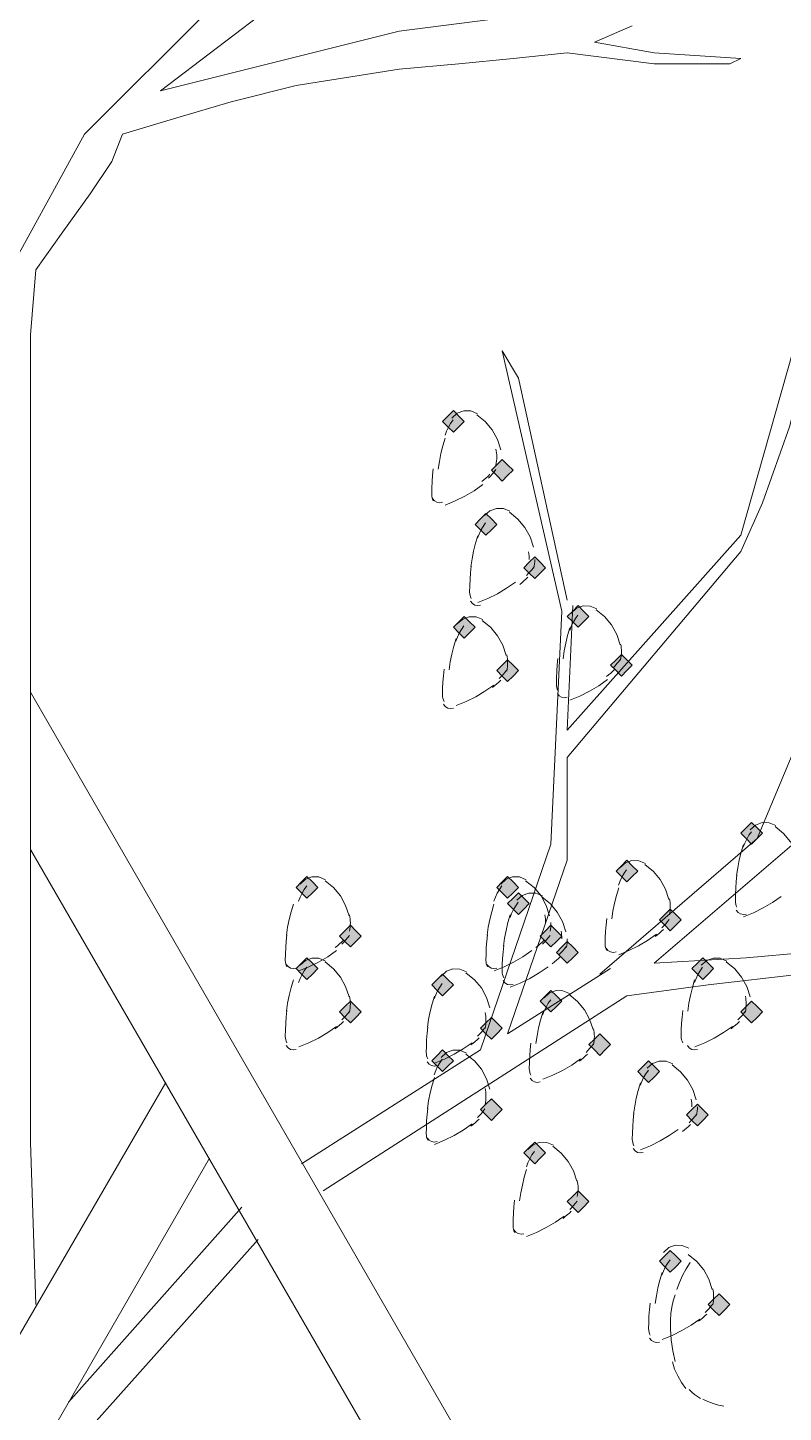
# Model space of a CAD drawing. Header units: millimetres. Extents: x 0 to 420, y 0 to 297.
# Drawn here: x 347.97 to 350.92, y 85.71 to 91.12 of the extents above; entities that cross this region are included whole.
import ezdxf

# ---------------------------------------------------------------- set-up
doc = ezdxf.new("R2010")
doc.units = ezdxf.units.MM

msp = doc.modelspace()

# ---------------------------------------------------------------- hatches: boundary and pattern name
for points in [[(349.631, 89.6197), (349.6098, 89.5985), (349.5887, 89.5773), (349.6098, 89.5562), (349.631, 89.535), (349.6522, 89.5562), (349.6733, 89.5773), (349.6522, 89.5985), (349.631, 89.6197)], [(349.8215, 89.4292), (349.8003, 89.408), (349.7792, 89.3868), (349.8003, 89.3657), (349.8215, 89.3445), (349.8427, 89.3657), (349.8638, 89.3868), (349.8427, 89.408), (349.8215, 89.4292)], [(349.758, 89.2175), (349.7368, 89.1963), (349.7157, 89.1752), (349.7368, 89.154), (349.758, 89.1328), (349.7792, 89.154), (349.8003, 89.1752), (349.7792, 89.1963), (349.758, 89.2175)], [(349.9485, 89.0482), (349.9273, 89.027), (349.9062, 89.0058), (349.9273, 88.9847), (349.9485, 88.9635), (349.9697, 88.9847), (349.9908, 89.0058), (349.9697, 89.027), (349.9485, 89.0482)], [(350.1178, 88.8577), (350.0967, 88.8365), (350.0755, 88.8153), (350.0967, 88.7942), (350.1178, 88.773), (350.139, 88.7942), (350.1602, 88.8153), (350.139, 88.8365), (350.1178, 88.8577)], [(349.6733, 88.8153), (349.6522, 88.7942), (349.631, 88.773), (349.6522, 88.7518), (349.6733, 88.7307), (349.6945, 88.7518), (349.7157, 88.773), (349.6945, 88.7942), (349.6733, 88.8153)], [(350.2872, 88.6672), (350.266, 88.646), (350.2448, 88.6248), (350.266, 88.6037), (350.2872, 88.5825), (350.3083, 88.6037), (350.3295, 88.6248), (350.3083, 88.646), (350.2872, 88.6672)], [(349.8427, 88.646), (349.8215, 88.6248), (349.8003, 88.6037), (349.8215, 88.5825), (349.8427, 88.5613), (349.8638, 88.5825), (349.885, 88.6037), (349.8638, 88.6248), (349.8427, 88.646)], [(350.7952, 88.011), (350.774, 87.9898), (350.7528, 87.9687), (350.774, 87.9475), (350.7952, 87.9263), (350.8163, 87.9475), (350.8375, 87.9687), (350.8163, 87.9898), (350.7952, 88.011)], [(350.3083, 87.8628), (350.2872, 87.8417), (350.266, 87.8205), (350.2872, 87.7993), (350.3083, 87.7782), (350.3295, 87.7993), (350.3507, 87.8205), (350.3295, 87.8417), (350.3083, 87.8628)], [(349.0595, 87.7993), (349.0383, 87.7782), (349.0172, 87.757), (349.0383, 87.7358), (349.0595, 87.7147), (349.0807, 87.7358), (349.1018, 87.757), (349.0807, 87.7782), (349.0595, 87.7993)], [(349.8427, 87.7993), (349.8215, 87.7782), (349.8003, 87.757), (349.8215, 87.7358), (349.8427, 87.7147), (349.8638, 87.7358), (349.885, 87.757), (349.8638, 87.7782), (349.8427, 87.7993)], [(349.885, 87.7358), (349.8638, 87.7147), (349.8427, 87.6935), (349.8638, 87.6723), (349.885, 87.6512), (349.9062, 87.6723), (349.9273, 87.6935), (349.9062, 87.7147), (349.885, 87.7358)], [(350.4777, 87.6723), (350.4565, 87.6512), (350.4353, 87.63), (350.4565, 87.6088), (350.4777, 87.5877), (350.4988, 87.6088), (350.52, 87.63), (350.4988, 87.6512), (350.4777, 87.6723)], [(349.2288, 87.6088), (349.2077, 87.5877), (349.1865, 87.5665), (349.2077, 87.5453), (349.2288, 87.5242), (349.25, 87.5453), (349.2712, 87.5665), (349.25, 87.5877), (349.2288, 87.6088)], [(350.012, 87.6088), (349.9908, 87.5877), (349.9697, 87.5665), (349.9908, 87.5453), (350.012, 87.5242), (350.0332, 87.5453), (350.0543, 87.5665), (350.0332, 87.5877), (350.012, 87.6088)], [(350.0755, 87.5453), (350.0543, 87.5242), (350.0332, 87.503), (350.0543, 87.4818), (350.0755, 87.4607), (350.0967, 87.4818), (350.1178, 87.503), (350.0967, 87.5242), (350.0755, 87.5453)], [(349.0595, 87.4818), (349.0383, 87.4607), (349.0172, 87.4395), (349.0383, 87.4183), (349.0595, 87.3972), (349.0807, 87.4183), (349.1018, 87.4395), (349.0807, 87.4607), (349.0595, 87.4818)], [(350.6047, 87.4818), (350.5835, 87.4607), (350.5623, 87.4395), (350.5835, 87.4183), (350.6047, 87.3972), (350.6258, 87.4183), (350.647, 87.4395), (350.6258, 87.4607), (350.6047, 87.4818)], [(349.5887, 87.4183), (349.5675, 87.3972), (349.5463, 87.376), (349.5675, 87.3548), (349.5887, 87.3337), (349.6098, 87.3548), (349.631, 87.376), (349.6098, 87.3972), (349.5887, 87.4183)], [(349.2288, 87.3125), (349.2077, 87.2913), (349.1865, 87.2702), (349.2077, 87.249), (349.2288, 87.2278), (349.25, 87.249), (349.2712, 87.2702), (349.25, 87.2913), (349.2288, 87.3125)], [(350.012, 87.3548), (349.9908, 87.3337), (349.9697, 87.3125), (349.9908, 87.2913), (350.012, 87.2702), (350.0332, 87.2913), (350.0543, 87.3125), (350.0332, 87.3337), (350.012, 87.3548)], [(350.7952, 87.3125), (350.774, 87.2913), (350.7528, 87.2702), (350.774, 87.249), (350.7952, 87.2278), (350.8163, 87.249), (350.8375, 87.2702), (350.8163, 87.2913), (350.7952, 87.3125)], [(349.7792, 87.249), (349.758, 87.2278), (349.7368, 87.2067), (349.758, 87.1855), (349.7792, 87.1643), (349.8003, 87.1855), (349.8215, 87.2067), (349.8003, 87.2278), (349.7792, 87.249)], [(350.2025, 87.1855), (350.1813, 87.1643), (350.1602, 87.1432), (350.1813, 87.122), (350.2025, 87.1008), (350.2237, 87.122), (350.2448, 87.1432), (350.2237, 87.1643), (350.2025, 87.1855)], [(349.5887, 87.122), (349.5675, 87.1008), (349.5463, 87.0797), (349.5675, 87.0585), (349.5887, 87.0373), (349.6098, 87.0585), (349.631, 87.0797), (349.6098, 87.1008), (349.5887, 87.122)], [(350.393, 87.0797), (350.3718, 87.0585), (350.3507, 87.0373), (350.3718, 87.0162), (350.393, 86.995), (350.4142, 87.0162), (350.4353, 87.0373), (350.4142, 87.0585), (350.393, 87.0797)], [(349.7792, 86.9315), (349.758, 86.9103), (349.7368, 86.8892), (349.758, 86.868), (349.7792, 86.8468), (349.8003, 86.868), (349.8215, 86.8892), (349.8003, 86.9103), (349.7792, 86.9315)], [(350.5835, 86.9103), (350.5623, 86.8892), (350.5412, 86.868), (350.5623, 86.8468), (350.5835, 86.8257), (350.6047, 86.8468), (350.6258, 86.868), (350.6047, 86.8892), (350.5835, 86.9103)], [(349.9485, 86.7622), (349.9273, 86.741), (349.9062, 86.7198), (349.9273, 86.6987), (349.9485, 86.6775), (349.9697, 86.6987), (349.9908, 86.7198), (349.9697, 86.741), (349.9485, 86.7622)], [(350.1178, 86.5717), (350.0967, 86.5505), (350.0755, 86.5293), (350.0967, 86.5082), (350.1178, 86.487), (350.139, 86.5082), (350.1602, 86.5293), (350.139, 86.5505), (350.1178, 86.5717)], [(350.4777, 86.3388), (350.4565, 86.3177), (350.4353, 86.2965), (350.4565, 86.2753), (350.4777, 86.2542), (350.4988, 86.2753), (350.52, 86.2965), (350.4988, 86.3177), (350.4777, 86.3388)], [(350.6682, 86.1695), (350.647, 86.1483), (350.6258, 86.1272), (350.647, 86.106), (350.6682, 86.0848), (350.6893, 86.106), (350.7105, 86.1272), (350.6893, 86.1483), (350.6682, 86.1695)]]:
    msp.add_hatch(color=7).paths.add_polyline_path(points)

# ---------------------------------------------------------------- linework, layer by layer
at = {"lineweight": 13}
for points in [[(347.9377, 91.5247), (347.853, 90.0853), (348.1917, 90.6992), (348.6785, 91.186)], [(348.9325, 91.2072), (348.488, 90.8685), (349.4193, 91.1013), (350.2448, 91.2072)], [(350.3295, 91.1225), (350.1813, 91.059), (350.4142, 91.0167), (350.7528, 90.9955), (350.7105, 90.9743), (350.4142, 90.9743), (350.0755, 91.0167), (349.8638, 90.9955), (349.6522, 90.9743), (349.4193, 90.9532), (349.0172, 90.8897), (348.7632, 90.8262), (348.5515, 90.7627), (348.3398, 90.6992), (348.2975, 90.5933), (348.2128, 90.4663), (348.107, 90.3182), (348.0012, 90.17), (347.98, 89.916)], [(350.0755, 88.3708), (350.7528, 89.1328), (351.0703, 90.2547)], [(351.0703, 90.2547), (351.0068, 89.8102), (350.9433, 89.5562), (350.8375, 89.2598), (350.7528, 89.0693)], [(350.8163, 87.9475), (351.3032, 89.1117), (352.0863, 89.9583)], [(348.0012, 86.1272), (347.98, 86.7622), (347.98, 89.916)], [(349.7368, 87.122), (350.012, 87.9263), (350.0543, 88.8365), (349.8215, 89.8525)], [(349.8215, 89.8525), (349.885, 89.7467)], [(350.0755, 88.8788), (349.885, 89.7467)], [(349.63, 89.583), (349.6202, 89.5691), (349.6117, 89.5543), (349.6044, 89.5389), (349.5985, 89.523)], [(349.725, 89.6072), (349.699, 89.6181), (349.6717, 89.6186), (349.6461, 89.6093), (349.6251, 89.5906)], [(349.8162, 89.4666), (349.8031, 89.5072), (349.7826, 89.5441), (349.7556, 89.5766), (349.7225, 89.6035)], [(349.599, 89.5119), (349.5901, 89.482), (349.5826, 89.4518), (349.5767, 89.4213), (349.5722, 89.3905)], [(349.8003, 89.4398), (349.8001, 89.4473), (349.7995, 89.4547), (349.7985, 89.4621), (349.7971, 89.4695)], [(349.7968, 89.4065), (349.7984, 89.4147), (349.7994, 89.423), (349.8001, 89.4314), (349.8003, 89.4398)], [(349.5524, 89.3923), (349.5498, 89.3672), (349.5479, 89.342), (349.5467, 89.3168), (349.5463, 89.2916)], [(349.7417, 89.3428), (349.7501, 89.3494), (349.7583, 89.3563), (349.7662, 89.3635), (349.7739, 89.3709)], [(349.7677, 89.3559), (349.7754, 89.3638), (349.7827, 89.3719), (349.7898, 89.3803), (349.7966, 89.3889)], [(349.5993, 89.2508), (349.6382, 89.2666), (349.6758, 89.2852), (349.7119, 89.3065), (349.7464, 89.3305)], [(349.5463, 89.2916), (349.5467, 89.2851), (349.5479, 89.2788), (349.5498, 89.2726), (349.5525, 89.2667)], [(349.55, 89.2767), (349.5572, 89.2677), (349.5667, 89.262), (349.5776, 89.2598), (349.5889, 89.2617)], [(349.852, 89.2262), (349.826, 89.2371), (349.7988, 89.2377), (349.7731, 89.2283), (349.7521, 89.2096)], [(349.9432, 89.0856), (349.9301, 89.1262), (349.9096, 89.1631), (349.8826, 89.1956), (349.8495, 89.2225)], [(349.757, 89.1809), (349.7472, 89.1669), (349.7387, 89.1522), (349.7314, 89.1368), (349.7255, 89.1208)], [(349.726, 89.1309), (349.7171, 89.1011), (349.7097, 89.0708), (349.7037, 89.0403), (349.6992, 89.0095)], [(349.9273, 89.0376), (349.9271, 89.0451), (349.9265, 89.0525), (349.9255, 89.06), (349.9241, 89.0673)], [(349.945, 89.0043), (349.9465, 89.0125), (349.9476, 89.0209), (349.9483, 89.0292), (349.9485, 89.0376)], [(350.0755, 88.265), (350.7528, 89.0693)], [(349.7006, 89.0113), (349.6979, 88.9862), (349.696, 88.961), (349.6949, 88.9358), (349.6945, 88.9106)], [(349.9159, 88.9749), (349.9235, 88.9828), (349.9309, 88.9909), (349.9379, 88.9993), (349.9447, 89.0079)], [(349.7263, 88.8699), (349.7652, 88.8856), (349.8028, 88.9042), (349.8389, 88.9255), (349.8734, 88.9495)], [(349.8898, 88.9407), (349.8983, 88.9472), (349.9065, 88.9541), (349.9144, 88.9613), (349.9221, 88.9687)], [(349.6945, 88.9106), (349.6949, 88.9041), (349.6961, 88.8978), (349.698, 88.8916), (349.7007, 88.8857)], [(349.6982, 88.8745), (349.7053, 88.8655), (349.7148, 88.8598), (349.7257, 88.8577), (349.737, 88.8596)], [(350.0755, 88.3708), (350.0967, 88.8577)], [(350.1169, 88.821), (350.1071, 88.8071), (350.0985, 88.7923), (350.0913, 88.7769), (350.0853, 88.7609)], [(350.1907, 88.8452), (350.1647, 88.8561), (350.1374, 88.8567), (350.1118, 88.8473), (350.0907, 88.8286)], [(350.2819, 88.7046), (350.2688, 88.7452), (350.2483, 88.7821), (350.2212, 88.8146), (350.1882, 88.8415)], [(349.6723, 88.7787), (349.6626, 88.7647), (349.654, 88.75), (349.6468, 88.7346), (349.6408, 88.7186)], [(349.7462, 88.8029), (349.7202, 88.8138), (349.6929, 88.8143), (349.6673, 88.805), (349.6463, 88.7862)], [(349.8374, 88.6623), (349.8243, 88.7028), (349.8038, 88.7398), (349.7767, 88.7722), (349.7437, 88.7992)], [(350.0858, 88.7711), (350.0769, 88.7412), (350.0695, 88.711), (350.0635, 88.6805), (350.059, 88.6496)], [(349.6413, 88.7287), (349.6324, 88.6989), (349.625, 88.6687), (349.619, 88.6381), (349.6145, 88.6073)], [(349.8427, 88.6354), (349.8425, 88.6429), (349.8419, 88.6504), (349.8409, 88.6578), (349.8394, 88.6652)], [(350.2836, 88.6445), (350.2852, 88.6527), (350.2863, 88.661), (350.287, 88.6694), (350.2872, 88.6777)], [(350.2872, 88.6777), (350.287, 88.6852), (350.2863, 88.6927), (350.2853, 88.7001), (350.2839, 88.7075)], [(349.5947, 88.6091), (349.5921, 88.584), (349.5902, 88.5588), (349.5891, 88.5337), (349.5887, 88.5084)], [(349.8101, 88.5728), (349.8177, 88.5806), (349.825, 88.5888), (349.8321, 88.5971), (349.8389, 88.6057)], [(349.8391, 88.6021), (349.8407, 88.6104), (349.8418, 88.6187), (349.8424, 88.627), (349.8427, 88.6354)], [(350.0392, 88.6514), (350.0366, 88.6263), (350.0347, 88.6012), (350.0336, 88.576), (350.0332, 88.5508)], [(350.2285, 88.5808), (350.2369, 88.5874), (350.2451, 88.5943), (350.2531, 88.6015), (350.2608, 88.6089)], [(350.2546, 88.6151), (350.2622, 88.623), (350.2695, 88.6311), (350.2766, 88.6395), (350.2834, 88.6481)], [(349.784, 88.5385), (349.7924, 88.5451), (349.8006, 88.552), (349.8086, 88.5591), (349.8163, 88.5666)], [(350.0332, 88.5508), (350.0335, 88.5443), (350.0347, 88.5379), (350.0367, 88.5318), (350.0394, 88.5259)], [(350.0861, 88.4888), (350.1251, 88.5046), (350.1626, 88.5231), (350.1988, 88.5445), (350.2332, 88.5685)], [(355.219, 75.9672), (347.98, 88.519)], [(349.5887, 88.5084), (349.589, 88.502), (349.5902, 88.4956), (349.5922, 88.4895), (349.5949, 88.4836)], [(349.6416, 88.4677), (349.6806, 88.4834), (349.7181, 88.502), (349.7543, 88.5233), (349.7887, 88.5473)], [(350.0369, 88.5147), (350.044, 88.5057), (350.0535, 88.5), (350.0644, 88.4978), (350.0757, 88.4997)], [(349.5924, 88.4723), (349.5995, 88.4634), (349.609, 88.4576), (349.6199, 88.4555), (349.6312, 88.4574)], [(350.0755, 88.265), (350.0755, 87.8628), (349.8427, 87.1855), (350.2448, 87.4395)], [(350.8892, 87.9985), (350.8632, 88.0094), (350.8359, 88.01), (350.8103, 88.0006), (350.7892, 87.9819)], [(351.0068, 87.9687), (350.4142, 87.4607)], [(350.7942, 87.9744), (350.7844, 87.9604), (350.7759, 87.9457), (350.7686, 87.9303), (350.7627, 87.9143)], [(350.9804, 87.8579), (350.9673, 87.8985), (350.9468, 87.9355), (350.9198, 87.9679), (350.8867, 87.9948)], [(355.0073, 75.7343), (347.98, 87.9052)], [(350.2025, 87.4183), (350.8163, 87.9475)], [(350.7632, 87.9244), (350.7543, 87.8945), (350.7468, 87.8643), (350.7409, 87.8338), (350.7364, 87.803)], [(350.3812, 87.8504), (350.3552, 87.8613), (350.3279, 87.8618), (350.3023, 87.8525), (350.2812, 87.8337)], [(350.4724, 87.7098), (350.4593, 87.7503), (350.4388, 87.7873), (350.4117, 87.8197), (350.3787, 87.8467)], [(349.1323, 87.7869), (349.1063, 87.7978), (349.0791, 87.7983), (349.0534, 87.789), (349.0324, 87.7702)], [(349.9155, 87.7869), (349.8895, 87.7978), (349.8623, 87.7983), (349.8366, 87.789), (349.8156, 87.7702)], [(350.3073, 87.8262), (350.2976, 87.8122), (350.289, 87.7975), (350.2818, 87.7821), (350.2758, 87.7661)], [(350.7377, 87.8048), (350.7351, 87.7797), (350.7332, 87.7545), (350.7321, 87.7293), (350.7317, 87.7041)], [(349.0585, 87.7627), (349.0487, 87.7487), (349.0402, 87.734), (349.0329, 87.7186), (349.027, 87.7026)], [(349.2236, 87.6463), (349.2104, 87.6868), (349.19, 87.7238), (349.1629, 87.7562), (349.1299, 87.7832)], [(349.8205, 87.7627), (349.8107, 87.7487), (349.8022, 87.734), (349.7949, 87.7186), (349.789, 87.7026)], [(350.0068, 87.6463), (349.9936, 87.6868), (349.9731, 87.7238), (349.9461, 87.7562), (349.9131, 87.7832)], [(350.2763, 87.7551), (350.2674, 87.7252), (350.26, 87.695), (350.254, 87.6645), (350.2495, 87.6336)], [(349.0063, 87.6916), (348.9974, 87.6617), (348.99, 87.6315), (348.984, 87.601), (348.9795, 87.5702)], [(349.7895, 87.6916), (349.7806, 87.6617), (349.7732, 87.6315), (349.7672, 87.601), (349.7627, 87.5702)], [(349.884, 87.6992), (349.8742, 87.6852), (349.8657, 87.6705), (349.8584, 87.6551), (349.8525, 87.6391)], [(349.979, 87.7234), (349.953, 87.7343), (349.9258, 87.7348), (349.9001, 87.7255), (349.8791, 87.7067)], [(350.0703, 87.5828), (350.0571, 87.6233), (350.0366, 87.6603), (350.0096, 87.6927), (349.9765, 87.7197)], [(350.4742, 87.6496), (350.4757, 87.6579), (350.4768, 87.6662), (350.4775, 87.6745), (350.4777, 87.6829)], [(350.4777, 87.6829), (350.4775, 87.6904), (350.4769, 87.6979), (350.4759, 87.7053), (350.4744, 87.7126)], [(350.7316, 87.7041), (350.732, 87.6976), (350.7332, 87.6913), (350.7352, 87.6851), (350.7379, 87.6792)], [(350.7635, 87.6422), (350.8024, 87.6579), (350.84, 87.6765), (350.8761, 87.6978), (350.9105, 87.7218)], [(349.2288, 87.6194), (349.2286, 87.6269), (349.228, 87.6344), (349.227, 87.6418), (349.2256, 87.6492)], [(349.853, 87.6492), (349.8441, 87.6194), (349.8367, 87.5892), (349.8307, 87.5586), (349.8262, 87.5278)], [(349.9908, 87.6194), (349.9906, 87.6269), (349.99, 87.6344), (349.989, 87.6418), (349.9876, 87.6492)], [(350.2297, 87.6354), (350.2271, 87.6103), (350.2252, 87.5852), (350.2241, 87.56), (350.2237, 87.5348)], [(350.4451, 87.5991), (350.4527, 87.607), (350.46, 87.6151), (350.4671, 87.6235), (350.4739, 87.6321)], [(350.7354, 87.668), (350.7425, 87.659), (350.752, 87.6533), (350.7629, 87.6512), (350.7742, 87.653)], [(349.2253, 87.5861), (349.2269, 87.5944), (349.228, 87.6027), (349.2286, 87.611), (349.2288, 87.6194)], [(350.0085, 87.5861), (350.01, 87.5944), (350.0111, 87.6027), (350.0118, 87.611), (350.012, 87.6194)], [(350.0543, 87.5559), (350.0541, 87.5634), (350.0535, 87.5709), (350.0525, 87.5783), (350.0511, 87.5857)], [(350.419, 87.5648), (350.4274, 87.5714), (350.4356, 87.5783), (350.4436, 87.5855), (350.4513, 87.5929)], [(348.9809, 87.5719), (348.9783, 87.5468), (348.9764, 87.5217), (348.9752, 87.4965), (348.9748, 87.4713)], [(349.1702, 87.5225), (349.1786, 87.5291), (349.1868, 87.536), (349.1947, 87.5431), (349.2024, 87.5506)], [(349.1962, 87.5356), (349.2039, 87.5435), (349.2112, 87.5516), (349.2183, 87.56), (349.2251, 87.5686)], [(349.7641, 87.5719), (349.7614, 87.5468), (349.7595, 87.5217), (349.7584, 87.4965), (349.758, 87.4713)], [(349.8276, 87.5296), (349.8249, 87.5045), (349.823, 87.4794), (349.8219, 87.4541), (349.8215, 87.4289)], [(349.9533, 87.5225), (349.9617, 87.5291), (349.9699, 87.536), (349.9779, 87.5431), (349.9856, 87.5506)], [(349.9794, 87.5356), (349.987, 87.5435), (349.9944, 87.5516), (350.0015, 87.56), (350.0083, 87.5686)], [(350.0429, 87.4933), (350.0505, 87.5011), (350.0579, 87.5093), (350.065, 87.5176), (350.0718, 87.5262)], [(350.072, 87.5227), (350.0735, 87.5309), (350.0746, 87.5392), (350.0753, 87.5475), (350.0755, 87.5559)], [(350.2237, 87.5348), (350.2241, 87.5283), (350.2252, 87.5219), (350.2272, 87.5158), (350.2299, 87.5099)], [(350.2766, 87.494), (350.3155, 87.5098), (350.3531, 87.5283), (350.3893, 87.5497), (350.4237, 87.5737)], [(350.4142, 87.4607), (350.774, 87.4818), (351.0068, 87.503), (351.282, 87.5242), (351.3243, 87.503), (350.9857, 87.4183), (350.6258, 87.376), (350.3083, 87.3337)], [(348.9748, 87.4713), (348.9752, 87.4648), (348.9764, 87.4584), (348.9783, 87.4523), (348.981, 87.4464)], [(349.0278, 87.4305), (349.0667, 87.4463), (349.1043, 87.4648), (349.1404, 87.4862), (349.1749, 87.5102)], [(349.1323, 87.4694), (349.1063, 87.4803), (349.0791, 87.4808), (349.0534, 87.4715), (349.0324, 87.4527)], [(349.758, 87.4713), (349.7584, 87.4648), (349.7596, 87.4584), (349.7615, 87.4523), (349.7642, 87.4464)], [(349.7898, 87.4305), (349.8287, 87.4463), (349.8663, 87.4648), (349.9024, 87.4862), (349.9369, 87.5102)], [(350.0168, 87.459), (350.0253, 87.4656), (350.0335, 87.4725), (350.0414, 87.4796), (350.0491, 87.4871)], [(350.2274, 87.5199), (350.2345, 87.5109), (350.244, 87.5051), (350.2549, 87.503), (350.2662, 87.5049)], [(350.6987, 87.4694), (350.6727, 87.4803), (350.6454, 87.4808), (350.6198, 87.4715), (350.5987, 87.4527)], [(348.9785, 87.4563), (348.9857, 87.4474), (348.9952, 87.4416), (349.0061, 87.4395), (349.0174, 87.4414)], [(349.0585, 87.4452), (349.0487, 87.4312), (349.0402, 87.4165), (349.0329, 87.4011), (349.027, 87.3851)], [(349.2236, 87.3288), (349.2104, 87.3693), (349.19, 87.4063), (349.1629, 87.4387), (349.1299, 87.4657)], [(349.6827, 87.427), (349.6567, 87.4379), (349.6294, 87.4385), (349.6038, 87.4291), (349.5827, 87.4104)], [(349.7739, 87.2864), (349.7608, 87.327), (349.7403, 87.364), (349.7132, 87.3964), (349.6802, 87.4233)], [(349.7617, 87.4563), (349.7688, 87.4474), (349.7783, 87.4416), (349.7893, 87.4395), (349.8005, 87.4414)], [(349.8215, 87.4289), (349.8219, 87.4225), (349.8231, 87.4161), (349.825, 87.41), (349.8277, 87.4041)], [(349.8533, 87.367), (349.8922, 87.3828), (349.9298, 87.4013), (349.9659, 87.4227), (350.0004, 87.4466)], [(350.6037, 87.4452), (350.5939, 87.4312), (350.5854, 87.4165), (350.5781, 87.4011), (350.5722, 87.3851)], [(350.7899, 87.3288), (350.7768, 87.3693), (350.7563, 87.4063), (350.7292, 87.4387), (350.6962, 87.4657)], [(349.0063, 87.3952), (348.9974, 87.3654), (348.99, 87.3352), (348.984, 87.3046), (348.9795, 87.2738)], [(349.5877, 87.3817), (349.5779, 87.3677), (349.5694, 87.353), (349.5621, 87.3376), (349.5562, 87.3216)], [(349.8252, 87.3928), (349.8323, 87.3839), (349.8418, 87.3781), (349.8528, 87.376), (349.864, 87.3779)], [(350.5727, 87.3952), (350.5638, 87.3654), (350.5563, 87.3352), (350.5504, 87.3046), (350.5459, 87.2738)], [(349.123, 86.5717), (350.3083, 87.3337)], [(349.2288, 87.3019), (349.2286, 87.3094), (349.228, 87.3169), (349.227, 87.3243), (349.2256, 87.3316)], [(349.5567, 87.3317), (349.5478, 87.3019), (349.5403, 87.2717), (349.5343, 87.2411), (349.5298, 87.2103)], [(350.011, 87.3182), (350.0012, 87.3042), (349.9927, 87.2895), (349.9854, 87.2741), (349.9795, 87.2581)], [(350.0849, 87.3424), (350.0588, 87.3533), (350.0316, 87.3538), (350.0059, 87.3445), (349.9849, 87.3257)], [(350.1761, 87.2018), (350.1629, 87.2423), (350.1425, 87.2793), (350.1154, 87.3117), (350.0824, 87.3387)], [(350.774, 87.3019), (350.7738, 87.3094), (350.7732, 87.3169), (350.7722, 87.3243), (350.7708, 87.3316)], [(348.9809, 87.2756), (348.9783, 87.2505), (348.9764, 87.2253), (348.9752, 87.2001), (348.9748, 87.1749)], [(349.1962, 87.2392), (349.2039, 87.2471), (349.2112, 87.2553), (349.2183, 87.2636), (349.2251, 87.2722)], [(349.2253, 87.2687), (349.2269, 87.2769), (349.228, 87.2852), (349.2286, 87.2936), (349.2288, 87.3019)], [(349.758, 87.2384), (349.7578, 87.2459), (349.7572, 87.2534), (349.7562, 87.2608), (349.7547, 87.2681)], [(349.98, 87.2682), (349.9711, 87.2384), (349.9637, 87.2082), (349.9577, 87.1776), (349.9532, 87.1468)], [(350.5261, 87.2756), (350.5234, 87.2505), (350.5215, 87.2253), (350.5204, 87.2001), (350.52, 87.1749)], [(350.7414, 87.2392), (350.749, 87.2471), (350.7564, 87.2553), (350.7635, 87.2636), (350.7703, 87.2722)], [(350.7705, 87.2687), (350.772, 87.2769), (350.7731, 87.2852), (350.7738, 87.2936), (350.774, 87.3019)], [(349.0278, 87.1342), (349.0667, 87.1499), (349.1043, 87.1685), (349.1404, 87.1898), (349.1749, 87.2138)], [(349.1702, 87.205), (349.1786, 87.2116), (349.1868, 87.2185), (349.1947, 87.2256), (349.2024, 87.2331)], [(349.5312, 87.2121), (349.5286, 87.187), (349.5267, 87.1618), (349.5256, 87.1366), (349.5252, 87.1114)], [(349.7254, 87.1758), (349.733, 87.1836), (349.7404, 87.1918), (349.7475, 87.2001), (349.7543, 87.2087)], [(349.7545, 87.2051), (349.756, 87.2134), (349.7571, 87.2217), (349.7578, 87.23), (349.758, 87.2384)], [(350.1813, 87.1749), (350.1811, 87.1824), (350.1805, 87.1899), (350.1795, 87.1973), (350.1781, 87.2046)], [(350.573, 87.1342), (350.6119, 87.1499), (350.6495, 87.1685), (350.6856, 87.1898), (350.72, 87.2138)], [(350.7153, 87.205), (350.7237, 87.2116), (350.732, 87.2185), (350.7399, 87.2256), (350.7476, 87.2331)], [(348.9748, 87.1749), (348.9752, 87.1685), (348.9764, 87.1621), (348.9783, 87.156), (348.981, 87.1501)], [(349.557, 87.0707), (349.5959, 87.0864), (349.6335, 87.105), (349.6696, 87.1263), (349.704, 87.1503)], [(349.6993, 87.1415), (349.7077, 87.1481), (349.7159, 87.155), (349.7239, 87.1621), (349.7316, 87.1696)], [(349.9334, 87.1486), (349.9308, 87.1235), (349.9289, 87.0983), (349.9277, 87.0732), (349.9273, 87.0479)], [(350.1487, 87.1123), (350.1564, 87.1201), (350.1637, 87.1283), (350.1708, 87.1366), (350.1776, 87.1452)], [(350.1778, 87.1416), (350.1794, 87.1499), (350.1805, 87.1582), (350.1811, 87.1665), (350.1813, 87.1749)], [(350.52, 87.1749), (350.5204, 87.1685), (350.5216, 87.1621), (350.5235, 87.156), (350.5262, 87.1501)], [(348.9785, 87.1388), (348.9857, 87.1299), (348.9952, 87.1241), (349.0061, 87.122), (349.0174, 87.1239)], [(349.0383, 86.6775), (349.7368, 87.122)], [(349.5252, 87.1114), (349.5255, 87.105), (349.5267, 87.0986), (349.5287, 87.0925), (349.5314, 87.0866)], [(349.6827, 87.1096), (349.6567, 87.1205), (349.6294, 87.121), (349.6038, 87.1117), (349.5827, 87.0929)], [(349.7739, 86.9689), (349.7608, 87.0095), (349.7403, 87.0465), (349.7132, 87.0789), (349.6802, 87.1058)], [(350.1227, 87.078), (350.1311, 87.0846), (350.1393, 87.0915), (350.1472, 87.0986), (350.1549, 87.1061)], [(350.5449, 87.1388), (350.552, 87.1299), (350.5615, 87.1241), (350.5724, 87.122), (350.5837, 87.1239)], [(349.5289, 87.0753), (349.536, 87.0664), (349.5455, 87.0606), (349.5564, 87.0585), (349.5677, 87.0604)], [(349.5877, 87.0854), (349.5779, 87.0714), (349.5694, 87.0567), (349.5621, 87.0413), (349.5562, 87.0253)], [(349.9273, 87.0479), (349.9277, 87.0415), (349.9289, 87.0351), (349.9308, 87.029), (349.9335, 87.0231)], [(349.9803, 87.0072), (350.0192, 87.0229), (350.0568, 87.0415), (350.0929, 87.0628), (350.1274, 87.0868)], [(350.392, 87.0431), (350.3822, 87.0291), (350.3737, 87.0143), (350.3664, 86.9989), (350.3605, 86.983)], [(350.487, 87.0672), (350.461, 87.0781), (350.4338, 87.0787), (350.4081, 87.0693), (350.3871, 87.0506)], [(350.5783, 86.9266), (350.5651, 86.9672), (350.5446, 87.0041), (350.5176, 87.0366), (350.4845, 87.0635)], [(348.5092, 86.995), (341.9475, 75.6708)], [(349.5567, 87.0142), (349.5478, 86.9844), (349.5403, 86.9542), (349.5343, 86.9236), (349.5298, 86.8928)], [(349.9311, 87.0118), (349.9382, 87.0029), (349.9477, 86.9971), (349.9586, 86.995), (349.9699, 86.9969)], [(350.361, 86.9931), (350.3521, 86.9632), (350.3447, 86.933), (350.3387, 86.9025), (350.3342, 86.8717)], [(349.7545, 86.9088), (349.756, 86.917), (349.7571, 86.9254), (349.7578, 86.9337), (349.758, 86.9421)], [(349.758, 86.9421), (349.7578, 86.9496), (349.7572, 86.957), (349.7562, 86.9645), (349.7547, 86.9718)], [(350.5623, 86.8998), (350.5621, 86.9072), (350.5615, 86.9147), (350.5605, 86.9221), (350.5591, 86.9295)], [(349.5312, 86.8946), (349.5286, 86.8695), (349.5267, 86.8444), (349.5256, 86.8191), (349.5252, 86.7939)], [(349.7254, 86.8583), (349.733, 86.8661), (349.7404, 86.8743), (349.7475, 86.8826), (349.7543, 86.8913)], [(350.3356, 86.8734), (350.3329, 86.8483), (350.331, 86.8232), (350.3299, 86.798), (350.3295, 86.7727)], [(350.58, 86.8665), (350.5815, 86.8747), (350.5826, 86.883), (350.5833, 86.8914), (350.5835, 86.8998)], [(349.557, 86.7532), (349.5959, 86.7689), (349.6335, 86.7875), (349.6696, 86.8088), (349.704, 86.8328)], [(349.6993, 86.824), (349.7077, 86.8306), (349.7159, 86.8375), (349.7239, 86.8446), (349.7316, 86.8521)], [(350.5248, 86.8028), (350.5333, 86.8094), (350.5415, 86.8163), (350.5494, 86.8235), (350.5571, 86.8309)], [(350.5509, 86.8371), (350.5585, 86.845), (350.5659, 86.8531), (350.573, 86.8615), (350.5798, 86.8701)], [(349.5252, 86.7939), (349.5255, 86.7875), (349.5267, 86.7811), (349.5287, 86.775), (349.5314, 86.7691)], [(349.5289, 86.779), (349.536, 86.77), (349.5455, 86.7643), (349.5564, 86.7622), (349.5677, 86.764)], [(350.3295, 86.7727), (350.3299, 86.7663), (350.3311, 86.7599), (350.333, 86.7538), (350.3357, 86.7479)], [(350.3613, 86.732), (350.4002, 86.7478), (350.4378, 86.7663), (350.4739, 86.7876), (350.5084, 86.8116)], [(349.9475, 86.7255), (349.9377, 86.7116), (349.9292, 86.6968), (349.9219, 86.6814), (349.916, 86.6654)], [(350.0214, 86.7497), (349.9953, 86.7606), (349.9681, 86.7612), (349.9424, 86.7518), (349.9214, 86.7331)], [(350.1126, 86.6091), (350.0994, 86.6497), (350.079, 86.6866), (350.0519, 86.7191), (350.0189, 86.746)], [(350.3332, 86.7367), (350.3403, 86.7277), (350.3498, 86.7219), (350.3608, 86.7198), (350.372, 86.7217)], [(348.6785, 86.6987), (342.138, 75.3533)], [(349.9165, 86.6544), (349.9076, 86.6246), (349.9002, 86.5943), (349.8942, 86.5638), (349.8897, 86.533)], [(350.1178, 86.5822), (350.1176, 86.5897), (350.117, 86.5972), (350.116, 86.6046), (350.1146, 86.612)], [(350.1143, 86.549), (350.1159, 86.5572), (350.117, 86.5655), (350.1176, 86.5739), (350.1178, 86.5822)], [(348.1282, 85.7462), (348.8055, 86.5082)], [(349.8699, 86.5347), (349.8673, 86.5097), (349.8653, 86.4845), (349.8642, 86.4593), (349.8638, 86.4341)], [(350.0592, 86.4641), (350.0676, 86.4708), (350.0758, 86.4776), (350.0837, 86.4848), (350.0914, 86.4922)], [(350.0852, 86.4984), (350.0929, 86.5063), (350.1002, 86.5144), (350.1073, 86.5228), (350.1141, 86.5314)], [(349.9168, 86.3933), (349.9557, 86.4091), (349.9933, 86.4277), (350.0294, 86.449), (350.0639, 86.473)], [(349.8638, 86.4341), (349.8642, 86.4276), (349.8654, 86.4213), (349.8673, 86.4151), (349.87, 86.4092)], [(349.8676, 86.4192), (349.8747, 86.4102), (349.8842, 86.4045), (349.8951, 86.4023), (349.9064, 86.4042)], [(348.0012, 85.4075), (348.869, 86.3812)], [(350.5505, 86.3476), (350.5245, 86.3585), (350.4973, 86.359), (350.4716, 86.3496), (350.4506, 86.3309)], [(350.4767, 86.3022), (350.4669, 86.2882), (350.4583, 86.2735), (350.4511, 86.2581), (350.4451, 86.2421)], [(350.5551, 86.2922), (350.5397, 86.2669), (350.5258, 86.2406), (350.5137, 86.2136), (350.5032, 86.1858)], [(350.6418, 86.1858), (350.6286, 86.2263), (350.6081, 86.2633), (350.5811, 86.2957), (350.548, 86.3227)], [(350.4457, 86.2522), (350.4368, 86.2224), (350.4293, 86.1922), (350.4234, 86.1616), (350.4189, 86.1308)], [(350.647, 86.1589), (350.6468, 86.1664), (350.6462, 86.1739), (350.6452, 86.1813), (350.6438, 86.1886)], [(350.3991, 86.1326), (350.3964, 86.1075), (350.3945, 86.0823), (350.3934, 86.0572), (350.393, 86.0319)], [(350.4964, 86.1659), (350.4891, 86.1416), (350.4835, 86.1169), (350.4798, 86.0918), (350.4779, 86.0665)], [(350.6144, 86.0963), (350.622, 86.1041), (350.6294, 86.1123), (350.6365, 86.1206), (350.6433, 86.1292)], [(350.6435, 86.1256), (350.645, 86.1339), (350.6461, 86.1422), (350.6468, 86.1505), (350.647, 86.1589)], [(350.4459, 85.9912), (350.4849, 86.0069), (350.5225, 86.0255), (350.5586, 86.0468), (350.593, 86.0708)], [(350.4781, 86.0763), (350.478, 86.0329), (350.481, 85.9896), (350.4871, 85.9467), (350.4963, 85.9043)], [(350.5883, 86.062), (350.5968, 86.0686), (350.605, 86.0755), (350.6129, 86.0826), (350.6206, 86.0901)], [(350.393, 86.0319), (350.3934, 86.0255), (350.3946, 86.0191), (350.3965, 86.013), (350.3992, 86.0071)], [(350.3967, 85.9958), (350.4038, 85.9869), (350.4133, 85.9811), (350.4243, 85.979), (350.4355, 85.9809)], [(350.4858, 85.9031), (350.4946, 85.8751), (350.5065, 85.8483), (350.5212, 85.823), (350.5387, 85.7994)], [(350.5517, 85.7958), (350.5614, 85.7854), (350.5721, 85.776), (350.5836, 85.7677), (350.596, 85.7607)], [(350.605, 85.7574), (350.6247, 85.7484), (350.645, 85.7408), (350.6658, 85.7347), (350.6869, 85.73)]]:
    msp.add_lwpolyline(points, dxfattribs=at)
at = {"lineweight": 0}
for points in [[(349.631, 89.6197), (349.6098, 89.5985), (349.5887, 89.5773), (349.6098, 89.5562), (349.631, 89.535), (349.6522, 89.5562), (349.6733, 89.5773), (349.6522, 89.5985)], [(349.8215, 89.4292), (349.8003, 89.408), (349.7792, 89.3868), (349.8003, 89.3657), (349.8215, 89.3445), (349.8427, 89.3657), (349.8638, 89.3868), (349.8427, 89.408)], [(349.758, 89.2175), (349.7368, 89.1963), (349.7157, 89.1752), (349.7368, 89.154), (349.758, 89.1328), (349.7792, 89.154), (349.8003, 89.1752), (349.7792, 89.1963)], [(349.9485, 89.0482), (349.9273, 89.027), (349.9062, 89.0058), (349.9273, 88.9847), (349.9485, 88.9635), (349.9697, 88.9847), (349.9908, 89.0058), (349.9697, 89.027)], [(350.1178, 88.8577), (350.0967, 88.8365), (350.0755, 88.8153), (350.0967, 88.7942), (350.1178, 88.773), (350.139, 88.7942), (350.1602, 88.8153), (350.139, 88.8365)], [(349.6733, 88.8153), (349.6522, 88.7942), (349.631, 88.773), (349.6522, 88.7518), (349.6733, 88.7307), (349.6945, 88.7518), (349.7157, 88.773), (349.6945, 88.7942)], [(350.2872, 88.6672), (350.266, 88.646), (350.2448, 88.6248), (350.266, 88.6037), (350.2872, 88.5825), (350.3083, 88.6037), (350.3295, 88.6248), (350.3083, 88.646)], [(349.8427, 88.646), (349.8215, 88.6248), (349.8003, 88.6037), (349.8215, 88.5825), (349.8427, 88.5613), (349.8638, 88.5825), (349.885, 88.6037), (349.8638, 88.6248)], [(350.7952, 88.011), (350.774, 87.9898), (350.7528, 87.9687), (350.774, 87.9475), (350.7952, 87.9263), (350.8163, 87.9475), (350.8375, 87.9687), (350.8163, 87.9898)], [(350.3083, 87.8628), (350.2872, 87.8417), (350.266, 87.8205), (350.2872, 87.7993), (350.3083, 87.7782), (350.3295, 87.7993), (350.3507, 87.8205), (350.3295, 87.8417)], [(349.0595, 87.7993), (349.0383, 87.7782), (349.0172, 87.757), (349.0383, 87.7358), (349.0595, 87.7147), (349.0807, 87.7358), (349.1018, 87.757), (349.0807, 87.7782)], [(349.8427, 87.7993), (349.8215, 87.7782), (349.8003, 87.757), (349.8215, 87.7358), (349.8427, 87.7147), (349.8638, 87.7358), (349.885, 87.757), (349.8638, 87.7782)], [(349.885, 87.7358), (349.8638, 87.7147), (349.8427, 87.6935), (349.8638, 87.6723), (349.885, 87.6512), (349.9062, 87.6723), (349.9273, 87.6935), (349.9062, 87.7147)], [(350.4777, 87.6723), (350.4565, 87.6512), (350.4353, 87.63), (350.4565, 87.6088), (350.4777, 87.5877), (350.4988, 87.6088), (350.52, 87.63), (350.4988, 87.6512)], [(349.2288, 87.6088), (349.2077, 87.5877), (349.1865, 87.5665), (349.2077, 87.5453), (349.2288, 87.5242), (349.25, 87.5453), (349.2712, 87.5665), (349.25, 87.5877)], [(350.012, 87.6088), (349.9908, 87.5877), (349.9697, 87.5665), (349.9908, 87.5453), (350.012, 87.5242), (350.0332, 87.5453), (350.0543, 87.5665), (350.0332, 87.5877)], [(350.0755, 87.5453), (350.0543, 87.5242), (350.0332, 87.503), (350.0543, 87.4818), (350.0755, 87.4607), (350.0967, 87.4818), (350.1178, 87.503), (350.0967, 87.5242)], [(349.0595, 87.4818), (349.0383, 87.4607), (349.0172, 87.4395), (349.0383, 87.4183), (349.0595, 87.3972), (349.0807, 87.4183), (349.1018, 87.4395), (349.0807, 87.4607)], [(350.6047, 87.4818), (350.5835, 87.4607), (350.5623, 87.4395), (350.5835, 87.4183), (350.6047, 87.3972), (350.6258, 87.4183), (350.647, 87.4395), (350.6258, 87.4607)], [(349.5887, 87.4183), (349.5675, 87.3972), (349.5463, 87.376), (349.5675, 87.3548), (349.5887, 87.3337), (349.6098, 87.3548), (349.631, 87.376), (349.6098, 87.3972)], [(349.2288, 87.3125), (349.2077, 87.2913), (349.1865, 87.2702), (349.2077, 87.249), (349.2288, 87.2278), (349.25, 87.249), (349.2712, 87.2702), (349.25, 87.2913)], [(350.012, 87.3548), (349.9908, 87.3337), (349.9697, 87.3125), (349.9908, 87.2913), (350.012, 87.2702), (350.0332, 87.2913), (350.0543, 87.3125), (350.0332, 87.3337)], [(350.7952, 87.3125), (350.774, 87.2913), (350.7528, 87.2702), (350.774, 87.249), (350.7952, 87.2278), (350.8163, 87.249), (350.8375, 87.2702), (350.8163, 87.2913)], [(349.7792, 87.249), (349.758, 87.2278), (349.7368, 87.2067), (349.758, 87.1855), (349.7792, 87.1643), (349.8003, 87.1855), (349.8215, 87.2067), (349.8003, 87.2278)], [(350.2025, 87.1855), (350.1813, 87.1643), (350.1602, 87.1432), (350.1813, 87.122), (350.2025, 87.1008), (350.2237, 87.122), (350.2448, 87.1432), (350.2237, 87.1643)], [(349.5887, 87.122), (349.5675, 87.1008), (349.5463, 87.0797), (349.5675, 87.0585), (349.5887, 87.0373), (349.6098, 87.0585), (349.631, 87.0797), (349.6098, 87.1008)], [(350.393, 87.0797), (350.3718, 87.0585), (350.3507, 87.0373), (350.3718, 87.0162), (350.393, 86.995), (350.4142, 87.0162), (350.4353, 87.0373), (350.4142, 87.0585)], [(349.7792, 86.9315), (349.758, 86.9103), (349.7368, 86.8892), (349.758, 86.868), (349.7792, 86.8468), (349.8003, 86.868), (349.8215, 86.8892), (349.8003, 86.9103)], [(350.5835, 86.9103), (350.5623, 86.8892), (350.5412, 86.868), (350.5623, 86.8468), (350.5835, 86.8257), (350.6047, 86.8468), (350.6258, 86.868), (350.6047, 86.8892)], [(349.9485, 86.7622), (349.9273, 86.741), (349.9062, 86.7198), (349.9273, 86.6987), (349.9485, 86.6775), (349.9697, 86.6987), (349.9908, 86.7198), (349.9697, 86.741)], [(350.1178, 86.5717), (350.0967, 86.5505), (350.0755, 86.5293), (350.0967, 86.5082), (350.1178, 86.487), (350.139, 86.5082), (350.1602, 86.5293), (350.139, 86.5505)], [(350.4777, 86.3388), (350.4565, 86.3177), (350.4353, 86.2965), (350.4565, 86.2753), (350.4777, 86.2542), (350.4988, 86.2753), (350.52, 86.2965), (350.4988, 86.3177)], [(350.6682, 86.1695), (350.647, 86.1483), (350.6258, 86.1272), (350.647, 86.106), (350.6682, 86.0848), (350.6893, 86.106), (350.7105, 86.1272), (350.6893, 86.1483)]]:
    msp.add_lwpolyline(points, close=True, dxfattribs=at)

doc.saveas('drawing.dxf')
